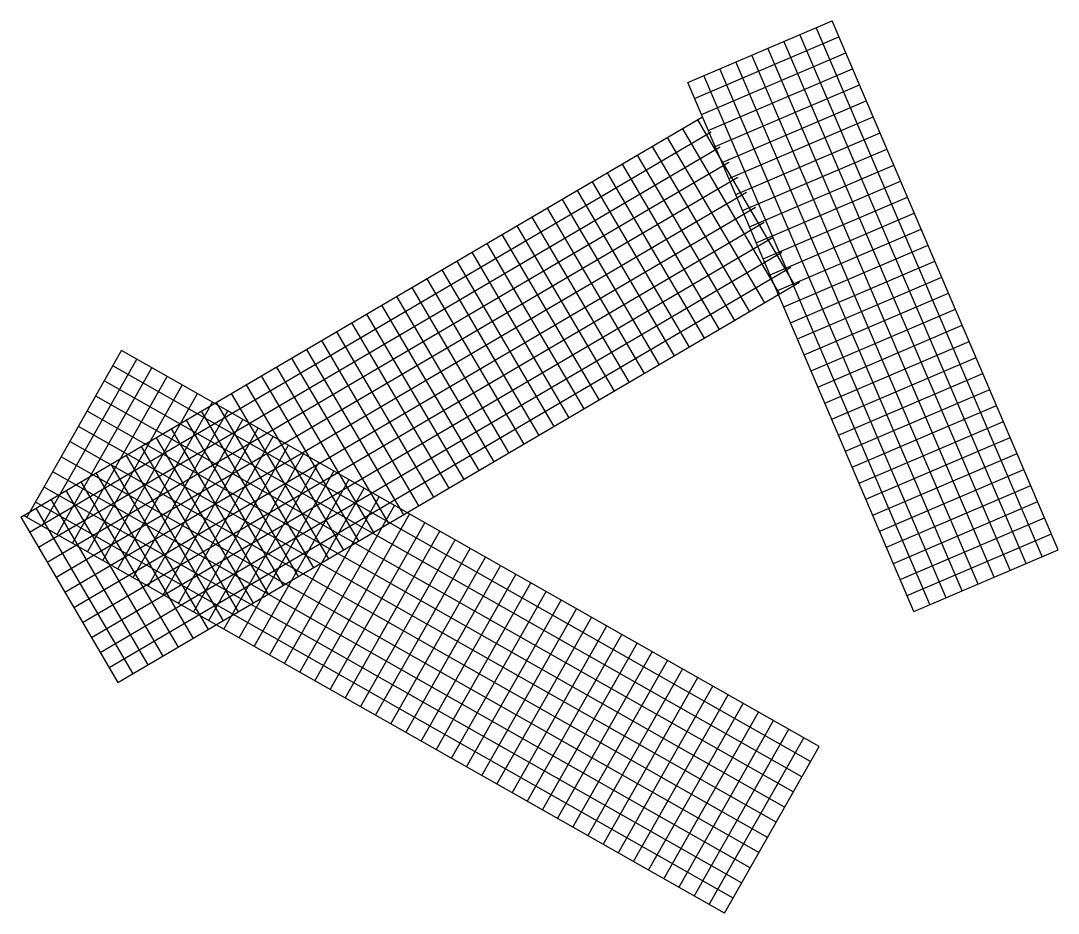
# Model space of a CAD drawing. Header units: metres. Extents: x -466 to 1322, y -1072 to 50.
# Drawn here: x 2.5 to 62, y -1 to 50.2 of the extents above; entities that cross this region are included whole.
import ezdxf

# ---------------------------------------------------------------- set-up
doc = ezdxf.new("R2010")
doc.units = ezdxf.units.M
doc.layers.add('AKU_Retícula 1', color=4, linetype='Continuous')
doc.layers.add('AKU_Retícula 2', color=4, linetype='Continuous')

msp = doc.modelspace()

# ---------------------------------------------------------------- linework, layer by layer
at = {"layer": 'AKU_Retícula 1'}
for points in [[(2.544, 21.733), (41.642, 44.69)], [(41.349, 44.518), (46.919, 35.032)], [(3.05, 20.871), (42.149, 43.828)], [(39.625, 43.505), (45.194, 34.02)], [(40.487, 44.012), (46.057, 34.526)], [(3.557, 20.009), (42.655, 42.965)], [(38.762, 42.999), (44.332, 33.513)], [(37.9, 42.493), (43.47, 33.007)], [(4.063, 19.146), (43.161, 42.103)], [(37.038, 41.986), (42.607, 32.501)], [(4.569, 18.284), (43.668, 41.241)], [(36.175, 41.48), (41.745, 31.994)], [(34.451, 40.467), (40.02, 30.982)], [(35.313, 40.974), (40.882, 31.488)], [(5.075, 17.422), (44.174, 40.378)], [(33.588, 39.961), (39.158, 30.475)], [(5.582, 16.559), (44.68, 39.516)], [(32.726, 39.455), (38.295, 29.969)], [(31.864, 38.948), (37.433, 29.463)], [(6.088, 15.697), (45.187, 38.654)], [(31.001, 38.442), (36.571, 28.956)], [(6.594, 14.835), (45.693, 37.791)], [(30.139, 37.936), (35.708, 28.45)], [(7.101, 13.972), (46.199, 36.929)], [(28.414, 36.923), (33.984, 27.437)], [(29.277, 37.429), (34.846, 27.944)], [(27.552, 36.417), (33.121, 26.931)], [(7.607, 13.11), (46.706, 36.067)], [(26.689, 35.911), (32.259, 26.425)], [(8.113, 12.248), (47.212, 35.204)], [(25.827, 35.404), (31.397, 25.918)], [(24.965, 34.898), (30.534, 25.412)], [(24.102, 34.392), (29.672, 24.906)], [(22.378, 33.379), (27.947, 23.893)], [(23.24, 33.885), (28.81, 24.399)], [(21.515, 32.873), (27.085, 23.387)], [(20.653, 32.366), (26.223, 22.88)], [(19.791, 31.86), (25.36, 22.374)], [(18.928, 31.354), (24.498, 21.868)], [(18.066, 30.847), (23.636, 21.362)], [(16.341, 29.835), (21.911, 20.349)], [(17.204, 30.341), (22.773, 20.855)], [(15.479, 29.328), (21.049, 19.843)], [(14.617, 28.822), (20.186, 19.336)], [(13.754, 28.316), (19.324, 18.83)], [(12.892, 27.809), (18.462, 18.324)], [(11.167, 26.797), (16.737, 17.311)], [(12.03, 27.303), (17.599, 17.817)], [(10.305, 26.29), (15.875, 16.805)], [(9.443, 25.784), (15.012, 16.298)], [(8.58, 25.278), (14.15, 15.792)], [(7.718, 24.771), (13.287, 15.286)], [(6.856, 24.265), (12.425, 14.779)], [(5.131, 23.252), (10.7, 13.767)], [(5.993, 23.759), (11.563, 14.273)], [(4.269, 22.746), (9.838, 13.26)], [(3.406, 22.24), (8.976, 12.754)], [(2.544, 21.733), (8.113, 12.248)]]:
    msp.add_lwpolyline(points, dxfattribs=at)
at = {"layer": 'AKU_Retícula 2'}
for points in [[(40.797, 46.667), (49.072, 50.205)], [(62.045, 19.862), (49.072, 50.205)], [(60.206, 19.076), (47.233, 49.419)], [(61.125, 19.469), (48.153, 49.812)], [(41.19, 45.748), (49.465, 49.286)], [(59.286, 18.683), (46.314, 49.026)], [(41.583, 44.829), (49.859, 48.366)], [(57.447, 17.897), (44.475, 48.24)], [(58.367, 18.29), (45.394, 48.633)], [(56.528, 17.503), (43.555, 47.847)], [(54.689, 16.717), (41.716, 47.061)], [(41.976, 43.909), (50.252, 47.447)], [(55.608, 17.11), (42.636, 47.454)], [(53.769, 16.324), (40.797, 46.667)], [(42.369, 42.99), (50.645, 46.527)], [(42.762, 42.07), (51.038, 45.608)], [(43.156, 41.151), (51.431, 44.688)], [(43.549, 40.231), (51.824, 43.769)], [(43.942, 39.312), (52.217, 42.849)], [(44.335, 38.392), (52.61, 41.93)], [(44.728, 37.473), (53.003, 41.01)], [(45.121, 36.553), (53.397, 40.091)], [(45.514, 35.634), (53.79, 39.171)], [(45.907, 34.714), (54.183, 38.252)], [(46.3, 33.795), (54.576, 37.332)], [(46.693, 32.875), (54.969, 36.413)], [(47.087, 31.956), (55.362, 35.494)], [(47.48, 31.036), (55.755, 34.574)], [(47.873, 30.117), (56.148, 33.655)], [(48.266, 29.197), (56.541, 32.735)], [(48.659, 28.278), (56.934, 31.816)], [(2.894, 21.721), (8.324, 31.287)], [(48.328, 8.579), (8.324, 31.287)], [(3.764, 21.227), (9.194, 30.793)], [(47.835, 7.709), (7.831, 30.417)], [(49.052, 27.358), (57.328, 30.896)], [(4.633, 20.734), (10.064, 30.3)], [(5.503, 20.24), (10.933, 29.806)], [(49.445, 26.439), (57.721, 29.977)], [(6.373, 19.746), (11.803, 29.312)], [(47.341, 6.84), (7.337, 29.548)], [(46.848, 5.97), (6.843, 28.678)], [(7.242, 19.253), (12.673, 28.819)], [(49.838, 25.519), (58.114, 29.057)], [(8.112, 18.759), (13.542, 28.325)], [(50.231, 24.6), (58.507, 28.138)], [(46.354, 5.1), (6.35, 27.808)], [(8.982, 18.265), (14.412, 27.832)], [(45.86, 4.231), (5.856, 26.939)], [(9.851, 17.772), (15.282, 27.338)], [(10.721, 17.278), (16.151, 26.844)], [(50.625, 23.68), (58.9, 27.218)], [(11.591, 16.784), (17.021, 26.351)], [(51.018, 22.761), (59.293, 26.299)], [(45.367, 3.361), (5.362, 26.069)], [(12.46, 16.291), (17.891, 25.857)], [(44.873, 2.491), (4.869, 25.2)], [(13.33, 15.797), (18.76, 25.363)], [(51.411, 21.841), (59.686, 25.379)], [(14.2, 15.303), (19.63, 24.87)], [(51.804, 20.922), (60.079, 24.46)], [(44.379, 1.622), (4.375, 24.33)], [(15.069, 14.81), (20.499, 24.376)], [(15.939, 14.316), (21.369, 23.882)], [(43.886, 0.752), (3.881, 23.46)], [(16.809, 13.822), (22.239, 23.389)], [(52.197, 20.002), (60.472, 23.54)], [(17.678, 13.329), (23.108, 22.895)], [(52.59, 19.083), (60.865, 22.621)], [(43.392, -0.118), (3.388, 22.591)], [(18.548, 12.835), (23.978, 22.401)], [(42.898, -0.987), (2.705, 21.828)], [(19.418, 12.341), (24.848, 21.908)], [(52.983, 18.163), (61.259, 21.701)], [(20.287, 11.848), (25.717, 21.414)], [(21.157, 11.354), (26.587, 20.92)], [(22.027, 10.86), (27.457, 20.427)], [(53.376, 17.244), (61.652, 20.782)], [(22.896, 10.367), (28.326, 19.933)], [(53.769, 16.324), (62.045, 19.862)], [(23.766, 9.873), (29.196, 19.439)], [(24.635, 9.379), (30.066, 18.946)], [(25.505, 8.886), (30.935, 18.452)], [(26.375, 8.392), (31.805, 17.958)], [(27.244, 7.899), (32.675, 17.465)], [(28.114, 7.405), (33.544, 16.971)], [(28.984, 6.911), (34.414, 16.477)], [(29.853, 6.418), (35.284, 15.984)], [(30.723, 5.924), (36.153, 15.49)], [(31.593, 5.43), (37.023, 14.996)], [(32.462, 4.937), (37.893, 14.503)], [(33.332, 4.443), (38.762, 14.009)], [(34.202, 3.949), (39.632, 13.515)], [(35.071, 3.456), (40.502, 13.022)], [(35.941, 2.962), (41.371, 12.528)], [(36.811, 2.468), (42.241, 12.035)], [(37.68, 1.975), (43.111, 11.541)], [(38.55, 1.481), (43.98, 11.047)], [(39.42, 0.987), (44.85, 10.554)], [(40.289, 0.494), (45.72, 10.06)], [(41.159, 0), (46.589, 9.566)], [(42.029, -0.494), (47.459, 9.073)], [(42.898, -0.987), (48.328, 8.579)]]:
    msp.add_lwpolyline(points, dxfattribs=at)

doc.saveas('drawing.dxf')
